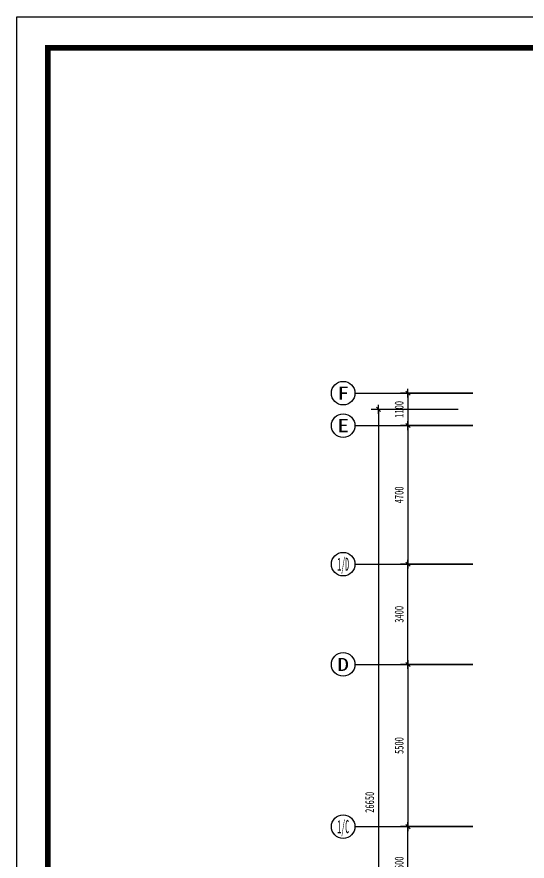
# Model space of a CAD drawing. Header units: millimetres. Extents: x -40825 to 38445, y -28915 to 29040.
# Drawn here: x -40825 to -23503, y 409 to 29040 of the extents above; entities that cross this region are included whole.
import ezdxf
from ezdxf.enums import TextEntityAlignment as Align

# ---------------------------------------------------------------- set-up
doc = ezdxf.new("R2010")
doc.units = ezdxf.units.MM
for name, color, linetype in [('AXIS', 3, 'Continuous'), ('AXIS_TEXT', 7, 'Continuous'), ('填充', 8, 'Continuous')]:
    doc.layers.add(name, color=color, linetype=linetype)
doc.styles.add('COMPLEX', font='simsun.ttc')
doc.styles.add('DIM_FONT', font='simsun.ttc', dxfattribs={"width": 0.7})
doc.dimstyles.new('AXIS', dxfattribs={"dimtxt": 300, "dimasz": 1, "dimexe": 250, "dimexo": 0, "dimgap": 150, "dimtad": 1, "dimdec": 0, "dimzin": 0, "dimdsep": 46, "dimtxsty": 'DIM_FONT', "dimblk": '_DIMX', "dimblk1": '_DIMX', "dimblk2": '_DIMX', "dimsah": 1, "dimcen": 0.09, "dimclrd": 3, "dimclre": 3, "dimclrt": 7, "dimadec": 0, "dimazin": 0, "dimtfac": 1, "dimtdec": 0, "dimtix": 1, "dimtmove": 2, "dimatfit": 3, "dimldrblk": '_DIMX', "dimfxl": 1, "dimtolj": 1, "dimtzin": 0, "dimarcsym": 0})

# ---------------------------------------------------------------- blocks, each defined once
blk = doc.blocks.new('_DIMX')
blk.add_line((-150, 0), (150, 0))
blk.add_lwpolyline([(-70, -70), (70, 70)])
blk = doc.blocks.new('*D108')
at = {"layer": 'AXIS', "color": 3, "lineweight": -2}
for p, q in [((-25348, 16279), (-27798, 16279)), ((-27548, 16278), (-27548, 15180)), ((-25348, 15179), (-27798, 15179))]:
    blk.add_line(p, q, dxfattribs=at)
at = {"layer": 'Defpoints', "color": 0}
for p in [(-25348, 16279), (-27548, 15179), (-25348, 15179)]:
    blk.add_point(p, dxfattribs=at)
at = {"layer": 'AXIS', "color": 3, "lineweight": -2}
for p, rotation in [((-27548, 16279), 90), ((-27548, 15179), 270)]:
    blk.add_blockref('_DIMX', p, dxfattribs=dict(at, rotation=rotation))
at = {"layer": 'AXIS', "color": 7, "insert": (-27848, 15729), "char_height": 300, "attachment_point": 5, "rotation": 90, "style": 'DIM_FONT'}
blk.add_mtext('\\A1;1100', dxfattribs=at)
blk = doc.blocks.new('_AXISO')
blk.add_circle((0, 0), 0.5)
at = {"layer": 'AXIS_TEXT', "style": 'COMPLEX', "width": 1.041667}
blk.add_attdef('A', text='', height=0.56, dxfattribs=at).set_placement((-0.25, -0.28), (0.25, -0.28), align=Align.FIT)
blk = doc.blocks.new('*D104')
at = {"layer": 'AXIS', "color": 3, "lineweight": -2}
for p, q in [((-25848, 15729), (-28798, 15729)), ((-28548, 15728), (-28548, -10920)), ((-25848, -10921), (-28798, -10921))]:
    blk.add_line(p, q, dxfattribs=at)
at = {"layer": 'Defpoints', "color": 0}
for p in [(-25848, 15729), (-28548, -10921), (-25848, -10921)]:
    blk.add_point(p, dxfattribs=at)
at = {"layer": 'AXIS', "color": 3, "lineweight": -2}
for p, rotation in [((-28548, 15729), 89.999999999998), ((-28548, -10921), 269.999999999998)]:
    blk.add_blockref('_DIMX', p, dxfattribs=dict(at, rotation=rotation))
at = {"layer": 'AXIS', "color": 7, "insert": (-28848, 2404), "char_height": 300, "attachment_point": 5, "rotation": 90, "style": 'DIM_FONT'}
blk.add_mtext('\\A1;26650', dxfattribs=at)
blk = doc.blocks.new('*D100')
at = {"layer": 'AXIS', "color": 3, "lineweight": -2}
for p, q in [((-25348, 7079), (-27798, 7079)), ((-27548, 7078), (-27548, 1580)), ((-25348, 1579), (-27798, 1579))]:
    blk.add_line(p, q, dxfattribs=at)
at = {"layer": 'Defpoints', "color": 0}
for p in [(-25348, 7079), (-27548, 1579), (-25348, 1579)]:
    blk.add_point(p, dxfattribs=at)
at = {"layer": 'AXIS', "color": 3, "lineweight": -2}
for p, rotation in [((-27548, 7079), 90), ((-27548, 1579), 270)]:
    blk.add_blockref('_DIMX', p, dxfattribs=dict(at, rotation=rotation))
at = {"layer": 'AXIS', "color": 7, "insert": (-27848, 4329), "char_height": 300, "attachment_point": 5, "rotation": 90, "style": 'DIM_FONT'}
blk.add_mtext('\\A1;5500', dxfattribs=at)
blk = doc.blocks.new('*D98')
at = {"layer": 'AXIS', "color": 3, "lineweight": -2}
for p, q in [((-25348, 15179), (-27798, 15179)), ((-27548, 15178), (-27548, 10480)), ((-25348, 10479), (-27798, 10479))]:
    blk.add_line(p, q, dxfattribs=at)
at = {"layer": 'Defpoints', "color": 0}
for p in [(-25348, 15179), (-27548, 10479), (-25348, 10479)]:
    blk.add_point(p, dxfattribs=at)
at = {"layer": 'AXIS', "color": 3, "lineweight": -2}
for p, rotation in [((-27548, 15179), 90), ((-27548, 10479), 270)]:
    blk.add_blockref('_DIMX', p, dxfattribs=dict(at, rotation=rotation))
at = {"layer": 'AXIS', "color": 7, "insert": (-27848, 12829), "char_height": 300, "attachment_point": 5, "rotation": 90, "style": 'DIM_FONT'}
blk.add_mtext('\\A1;4700', dxfattribs=at)

msp = doc.modelspace()

# ---------------------------------------------------------------- linework, layer by layer
at = {"layer": 'AXIS'}
for p, q in [((-29347.7, 16278.9), (-25347.7, 16278.9)), ((-29347.7, 15178.9), (-25347.7, 15178.9)), ((-29347.7, 10478.9), (-25347.7, 10478.9)), ((-29347.7, 7078.9), (-25347.7, 7078.9)), ((-29347.7, 1578.9), (-25347.7, 1578.9))]:
    msp.add_line(p, q, dxfattribs=at)
at = {"layer": '填充', "color": 4}
msp.add_lwpolyline([(-40824.7, 29040), (38445.2, 29040), (38445.2, -28914.9), (-40824.7, -28914.9)], close=True, dxfattribs=at)
at = {"layer": '填充', "color": 4, "const_width": 200}
msp.add_lwpolyline([(-39774.7, 27990), (37395.2, 27990), (37395.2, -27864.9), (-39774.7, -27864.9)], close=True, dxfattribs=at)

# ---------------------------------------------------------------- block references
at = {"layer": 'AXIS'}
ref = msp.add_blockref('_AXISO', (-29747.7, 16278.9), dxfattribs=dict(at, xscale=800, yscale=800, zscale=800))
ref.add_attrib('A', 'F', dxfattribs={"layer": 'AXIS_TEXT', "height": 448, "style": 'COMPLEX', "width": 2.10084}).set_placement((-29947.7, 16054.9), (-29547.7, 16054.9), align=Align.FIT)
ref = msp.add_blockref('_AXISO', (-29747.7, 15178.9), dxfattribs=dict(at, xscale=800, yscale=800, zscale=800))
ref.add_attrib('A', 'E', dxfattribs={"layer": 'AXIS_TEXT', "height": 448, "style": 'COMPLEX', "width": 2.10084}).set_placement((-29947.7, 14954.9), (-29547.7, 14954.9), align=Align.FIT)
ref = msp.add_blockref('_AXISO', (-29747.7, 10478.9), dxfattribs=dict(at, xscale=800, yscale=800, zscale=800))
ref.add_attrib('A', '1/D', dxfattribs={"layer": 'AXIS_TEXT', "height": 448, "style": 'COMPLEX', "width": 0.505758}).set_placement((-29947.7, 10254.9), (-29547.7, 10254.9), align=Align.FIT)
ref = msp.add_blockref('_AXISO', (-29747.7, 7078.9), dxfattribs=dict(at, xscale=800, yscale=800, zscale=800))
ref.add_attrib('A', 'D', dxfattribs={"layer": 'AXIS_TEXT', "height": 448, "style": 'COMPLEX', "width": 1.95078}).set_placement((-29947.7, 6854.9), (-29547.7, 6854.9), align=Align.FIT)
ref = msp.add_blockref('_AXISO', (-29747.7, 1578.9), dxfattribs=dict(at, xscale=800, yscale=800, zscale=800))
ref.add_attrib('A', '1/C', dxfattribs={"layer": 'AXIS_TEXT', "height": 448, "style": 'COMPLEX', "width": 0.496562}).set_placement((-29947.7, 1354.9), (-29547.7, 1354.9), align=Align.FIT)

# ---------------------------------------------------------------- dimensions: what is measured, and where the dimension line sits
for base, p1, p2, picture, middle in [((-27547.7, 15178.9), (-25347.7, 16278.9), (-25347.7, 15178.9), '*D108', (-27847.7, 15728.9)), ((-27547.7, 10478.9), (-25347.7, 15178.9), (-25347.7, 10478.9), '*D98', (-27847.7, 12828.9)), ((-27547.7, 1578.9), (-25347.7, 7078.9), (-25347.7, 1578.9), '*D100', (-27847.7, 4328.9))]:
    dim = msp.add_linear_dim(base=base, p1=p1, p2=p2, angle=90, dimstyle='AXIS', dxfattribs=at)
    dim.commit()
    dim.dimension.update_dxf_attribs({"geometry": picture, "text_midpoint": middle})
dim = msp.add_aligned_dim(p1=(-25847.7, 15728.9), p2=(-25847.7, -10921.1), distance=-2700, dimstyle='AXIS', dxfattribs=at)
dim.commit()
dim.dimension.update_dxf_attribs({"geometry": '*D104', "text_midpoint": (-28847.7, 2403.9)})
for base, p1, p2 in [((-27547.7, 10478.9), (-25347.7, 7078.9), (-25347.7, 10478.9)), ((-27547.7, 1578.9), (-25347.7, -1021.1), (-25347.7, 1578.9))]:
    msp.add_linear_dim(base=base, p1=p1, p2=p2, angle=90, dimstyle='AXIS', dxfattribs=at).render()

doc.saveas('drawing.dxf')
